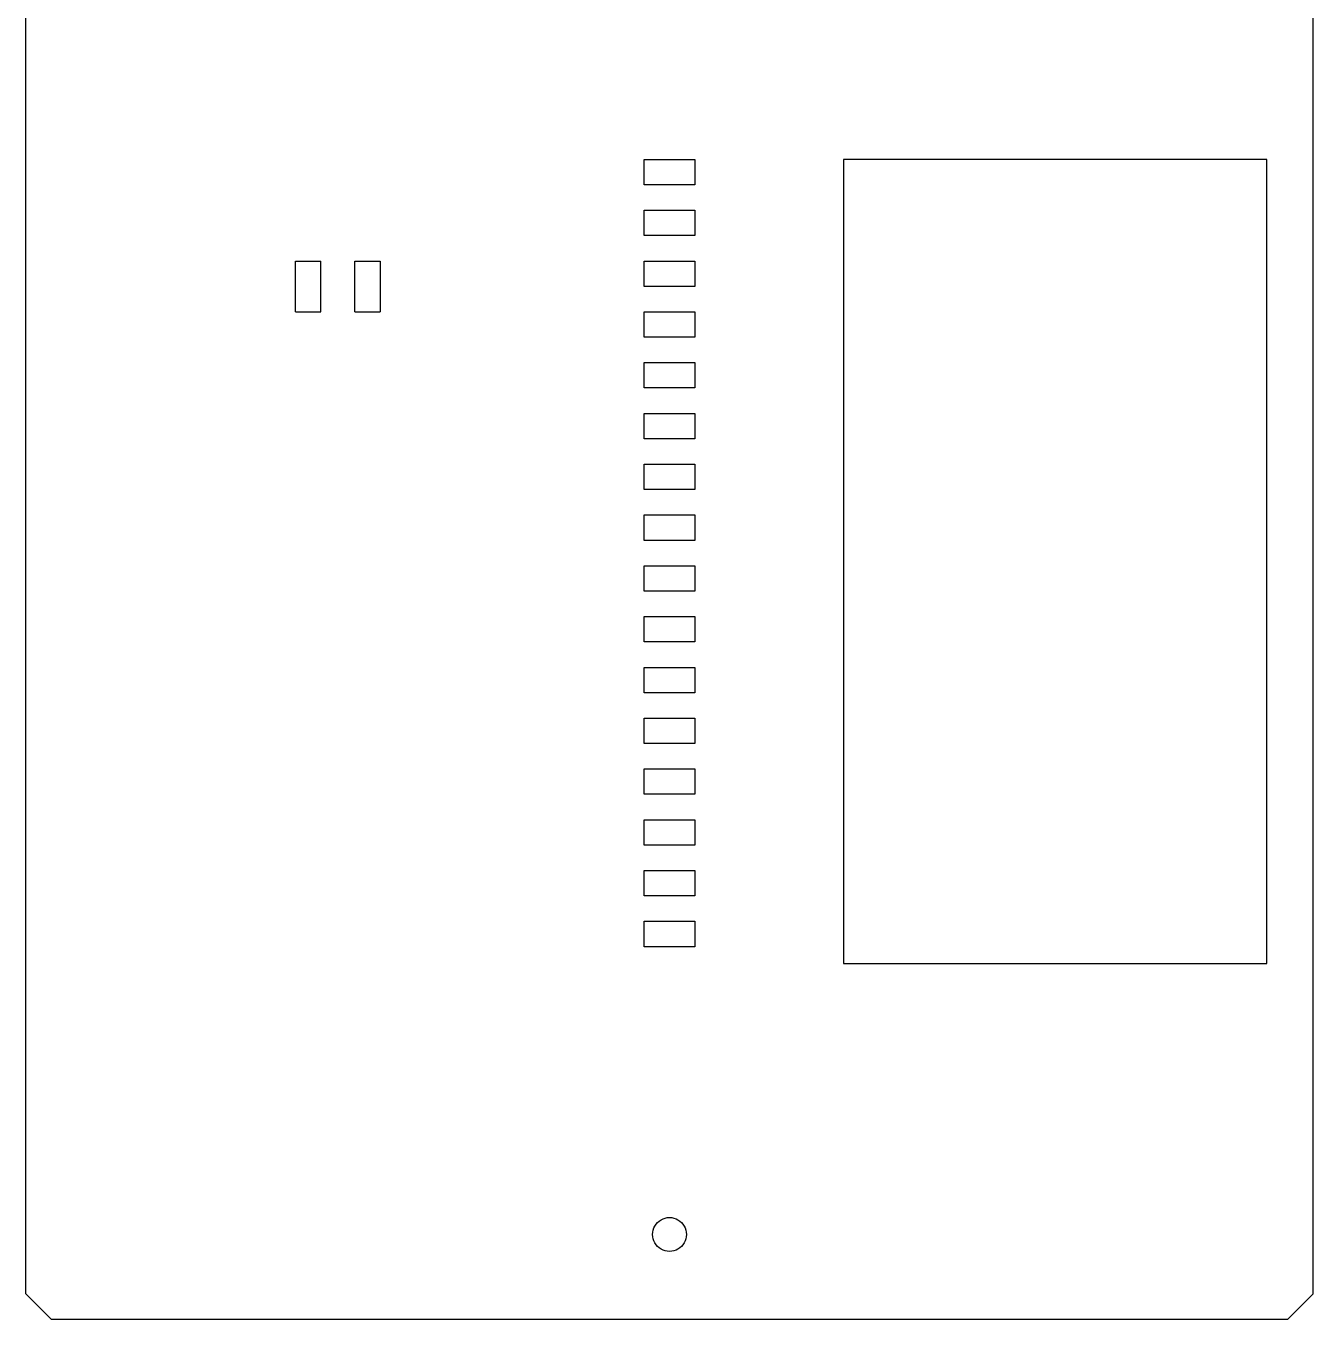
# Model space of a CAD drawing. Header units: metres. Extents: x 730 to 928, y -1580 to -1257.
# Drawn here: x 753.2 to 905.2, y -1580.3 to -1427.5 of the extents above; entities that cross this region are included whole.
import ezdxf

# ---------------------------------------------------------------- set-up
doc = ezdxf.new("R2010")
doc.units = ezdxf.units.M

msp = doc.modelspace()

# ---------------------------------------------------------------- linework, layer by layer
at = {"layer": 'Layer0'}
for p, q in [((753.21, -1577.31, 0), (753.21, -1404.31, 0)), ((905.21, -1577.31, 0), (905.21, -1404.31, 0)), ((826.21, -1446.31, 0), (826.21, -1443.31, 0)), ((826.21, -1443.31, 0), (832.21, -1443.31, 0)), ((832.21, -1443.31, 0), (832.21, -1446.31, 0)), ((893.74, -1443.31, 0), (849.74, -1443.31, 0)), ((849.74, -1443.31, 0), (849.74, -1538.31, 0)), ((899.74, -1443.31, 0), (893.74, -1443.31, 0)), ((899.74, -1449.31, 0), (899.74, -1443.31, 0)), ((832.21, -1446.31, 0), (826.21, -1446.31, 0)), ((826.21, -1452.31, 0), (826.21, -1449.31, 0)), ((826.21, -1449.31, 0), (832.21, -1449.31, 0)), ((832.21, -1449.31, 0), (832.21, -1452.31, 0)), ((899.74, -1532.31, 0), (899.74, -1449.31, 0)), ((832.21, -1452.31, 0), (826.21, -1452.31, 0)), ((785.04, -1461.31, 0), (785.04, -1455.31, 0)), ((785.04, -1455.31, 0), (788.04, -1455.31, 0)), ((788.04, -1461.31, 0), (788.04, -1455.31, 0)), ((792.04, -1461.31, 0), (792.04, -1455.31, 0)), ((792.04, -1455.31, 0), (795.04, -1455.31, 0)), ((795.04, -1455.31, 0), (795.04, -1461.31, 0)), ((826.21, -1458.31, 0), (826.21, -1455.31, 0)), ((826.21, -1455.31, 0), (832.21, -1455.31, 0)), ((832.21, -1455.31, 0), (832.21, -1458.31, 0)), ((832.21, -1458.31, 0), (826.21, -1458.31, 0)), ((785.04, -1461.31, 0), (788.04, -1461.31, 0)), ((792.04, -1461.31, 0), (795.04, -1461.31, 0)), ((826.21, -1464.31, 0), (826.21, -1461.31, 0)), ((826.21, -1461.31, 0), (832.21, -1461.31, 0)), ((832.21, -1461.31, 0), (832.21, -1464.31, 0)), ((832.21, -1464.31, 0), (826.21, -1464.31, 0)), ((826.21, -1470.31, 0), (826.21, -1467.31, 0)), ((826.21, -1467.31, 0), (832.21, -1467.31, 0)), ((832.21, -1467.31, 0), (832.21, -1470.31, 0)), ((832.21, -1470.31, 0), (826.21, -1470.31, 0)), ((826.21, -1476.31, 0), (826.21, -1473.31, 0)), ((826.21, -1473.31, 0), (832.21, -1473.31, 0)), ((832.21, -1473.31, 0), (832.21, -1476.31, 0)), ((832.21, -1476.31, 0), (826.21, -1476.31, 0)), ((826.21, -1482.31, 0), (826.21, -1479.31, 0)), ((826.21, -1479.31, 0), (832.21, -1479.31, 0)), ((832.21, -1479.31, 0), (832.21, -1482.31, 0)), ((832.21, -1482.31, 0), (826.21, -1482.31, 0)), ((826.21, -1488.31, 0), (826.21, -1485.31, 0)), ((826.21, -1485.31, 0), (832.21, -1485.31, 0)), ((832.21, -1485.31, 0), (832.21, -1488.31, 0)), ((832.21, -1488.31, 0), (826.21, -1488.31, 0)), ((826.21, -1494.31, 0), (826.21, -1491.31, 0)), ((826.21, -1491.31, 0), (832.21, -1491.31, 0)), ((832.21, -1491.31, 0), (832.21, -1494.31, 0)), ((832.21, -1494.31, 0), (826.21, -1494.31, 0)), ((826.21, -1500.31, 0), (826.21, -1497.31, 0)), ((826.21, -1497.31, 0), (832.21, -1497.31, 0)), ((832.21, -1497.31, 0), (832.21, -1500.31, 0)), ((832.21, -1500.31, 0), (826.21, -1500.31, 0)), ((826.21, -1506.31, 0), (826.21, -1503.31, 0)), ((826.21, -1503.31, 0), (832.21, -1503.31, 0)), ((832.21, -1503.31, 0), (832.21, -1506.31, 0)), ((832.21, -1506.31, 0), (826.21, -1506.31, 0)), ((826.21, -1512.31, 0), (826.21, -1509.31, 0)), ((826.21, -1509.31, 0), (832.21, -1509.31, 0)), ((832.21, -1509.31, 0), (832.21, -1512.31, 0)), ((832.21, -1512.31, 0), (826.21, -1512.31, 0)), ((826.21, -1518.31, 0), (826.21, -1515.31, 0)), ((826.21, -1515.31, 0), (832.21, -1515.31, 0)), ((832.21, -1515.31, 0), (832.21, -1518.31, 0)), ((832.21, -1518.31, 0), (826.21, -1518.31, 0)), ((826.21, -1524.31, 0), (826.21, -1521.31, 0)), ((826.21, -1521.31, 0), (832.21, -1521.31, 0)), ((832.21, -1521.31, 0), (832.21, -1524.31, 0)), ((832.21, -1524.31, 0), (826.21, -1524.31, 0)), ((826.21, -1530.31, 0), (826.21, -1527.31, 0)), ((826.21, -1527.31, 0), (832.21, -1527.31, 0)), ((832.21, -1527.31, 0), (832.21, -1530.31, 0)), ((832.21, -1530.31, 0), (826.21, -1530.31, 0)), ((899.74, -1538.31, 0), (899.74, -1532.31, 0)), ((826.21, -1536.31, 0), (826.21, -1533.31, 0)), ((826.21, -1533.31, 0), (832.21, -1533.31, 0)), ((832.21, -1533.31, 0), (832.21, -1536.31, 0)), ((832.21, -1536.31, 0), (826.21, -1536.31, 0)), ((849.74, -1538.31, 0), (893.74, -1538.31, 0)), ((893.74, -1538.31, 0), (899.74, -1538.31, 0)), ((827.62, -1569.09, 0), (827.8, -1568.89, 0)), ((827.8, -1568.89, 0), (827.99, -1568.72, 0)), ((827.99, -1568.72, 0), (828.21, -1568.58, 0)), ((828.21, -1568.58, 0), (828.45, -1568.46, 0)), ((828.45, -1568.46, 0), (828.69, -1568.38, 0)), ((828.69, -1568.38, 0), (828.95, -1568.32, 0)), ((828.95, -1568.32, 0), (829.21, -1568.31, 0)), ((829.21, -1568.31, 0), (829.47, -1568.32, 0)), ((829.47, -1568.32, 0), (829.73, -1568.38, 0)), ((829.73, -1568.38, 0), (829.98, -1568.46, 0)), ((829.98, -1568.46, 0), (830.21, -1568.58, 0)), ((830.21, -1568.58, 0), (830.43, -1568.72, 0)), ((830.43, -1568.72, 0), (830.62, -1568.89, 0)), ((830.62, -1568.89, 0), (830.8, -1569.09, 0)), ((827.21, -1570.31, 0), (827.23, -1570.05, 0)), ((827.23, -1570.57, 0), (827.21, -1570.31, 0)), ((827.23, -1570.05, 0), (827.28, -1569.79, 0)), ((827.28, -1569.79, 0), (827.36, -1569.54, 0)), ((827.36, -1569.54, 0), (827.48, -1569.31, 0)), ((827.48, -1569.31, 0), (827.62, -1569.09, 0)), ((830.8, -1569.09, 0), (830.94, -1569.31, 0)), ((830.94, -1569.31, 0), (831.06, -1569.54, 0)), ((831.06, -1569.54, 0), (831.14, -1569.79, 0)), ((831.14, -1569.79, 0), (831.19, -1570.05, 0)), ((831.19, -1570.05, 0), (831.21, -1570.31, 0)), ((831.21, -1570.31, 0), (831.19, -1570.57, 0)), ((827.28, -1570.83, 0), (827.23, -1570.57, 0)), ((827.36, -1571.07, 0), (827.28, -1570.83, 0)), ((827.48, -1571.31, 0), (827.36, -1571.07, 0)), ((827.62, -1571.53, 0), (827.48, -1571.31, 0)), ((827.8, -1571.72, 0), (827.62, -1571.53, 0)), ((827.99, -1571.89), (827.8, -1571.72, 0)), ((828.21, -1572.04), (827.99, -1571.89)), ((828.45, -1572.16), (828.21, -1572.04)), ((830.21, -1572.04), (829.98, -1572.16)), ((830.43, -1571.89), (830.21, -1572.04)), ((830.62, -1571.72), (830.43, -1571.89)), ((830.8, -1571.53, 0), (830.62, -1571.72)), ((830.94, -1571.31, 0), (830.8, -1571.53, 0)), ((831.06, -1571.07, 0), (830.94, -1571.31, 0)), ((831.14, -1570.83, 0), (831.06, -1571.07, 0)), ((831.19, -1570.57, 0), (831.14, -1570.83, 0)), ((828.69, -1572.24), (828.45, -1572.16)), ((828.95, -1572.29), (828.69, -1572.24)), ((829.21, -1572.31), (828.95, -1572.29)), ((829.47, -1572.29), (829.21, -1572.31)), ((829.73, -1572.24), (829.47, -1572.29)), ((829.98, -1572.16), (829.73, -1572.24)), ((753.21, -1577.31, 0), (756.21, -1580.31, 0)), ((902.21, -1580.31, 0), (905.21, -1577.31, 0)), ((756.21, -1580.31, 0), (902.21, -1580.31, 0))]:
    msp.add_line(p, q, dxfattribs=at)

doc.saveas('drawing.dxf')
